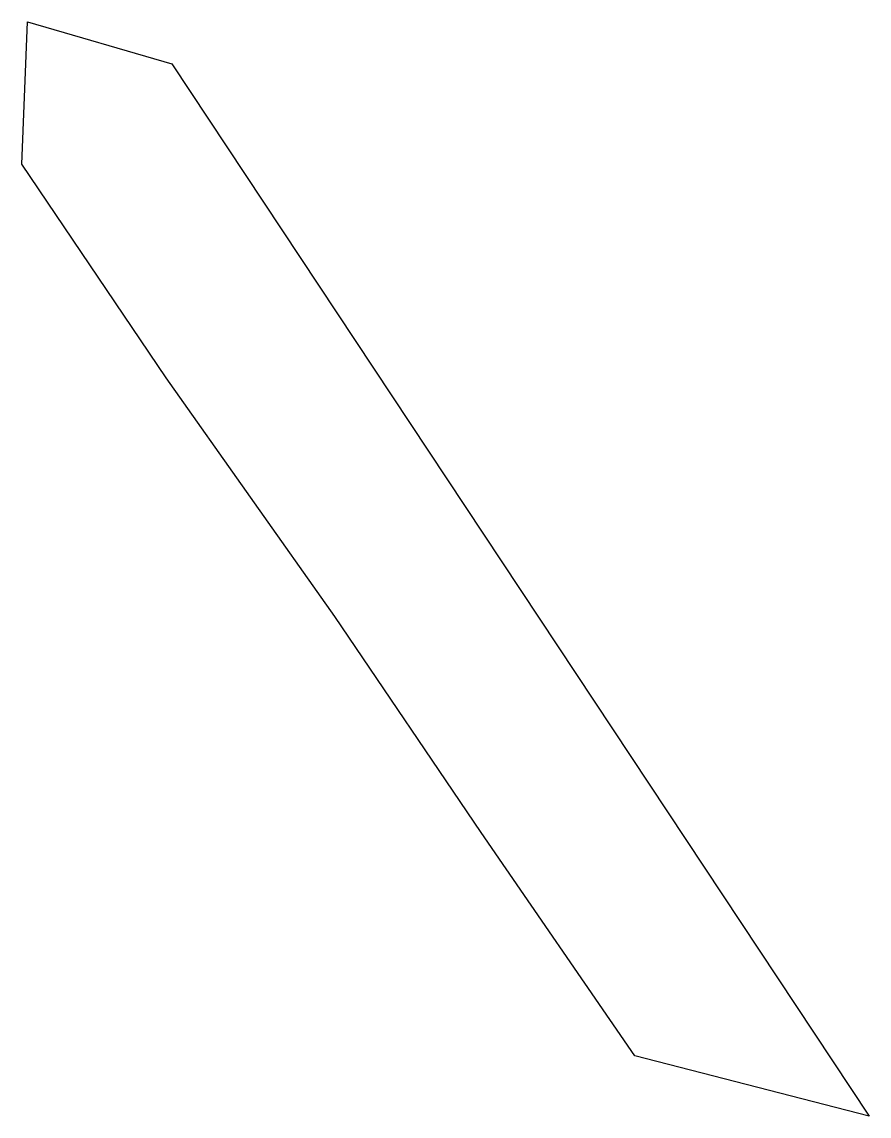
# Model space of a CAD drawing. Header units: metres. Extents: x 257328.4 to 257386.8, y 386110.5 to 386185.9.
import ezdxf

# ---------------------------------------------------------------- set-up
doc = ezdxf.new("R2010")
doc.units = ezdxf.units.M

msp = doc.modelspace()

# ---------------------------------------------------------------- linework, layer by layer
msp.add_polyline3d([(257360.073768, 386130.04601, -63.917635), (257349.993814, 386144.921444, -82.006907), (257338.372499, 386161.361928, -101.817163), (257328.442561, 386176.085042, -119.738937), (257328.818481, 386185.888094, -134.319328), (257338.776022, 386183.00506, -133.846109), (257386.804954, 386110.500613, -45.259597), (257370.657382, 386114.659175, -45.26601), (257360.073768, 386130.04601, -63.917635)])

doc.saveas('drawing.dxf')
